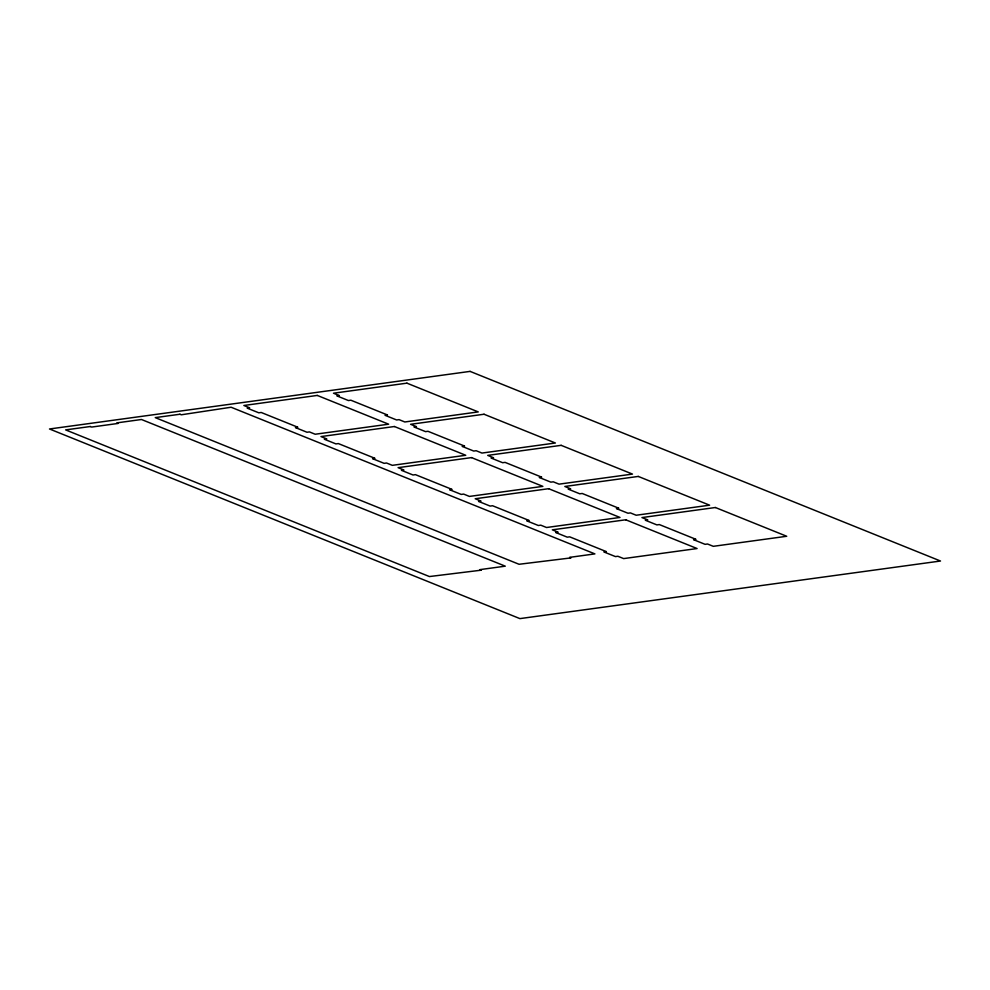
<?xml version="1.0" encoding="UTF-8"?>
<svg xmlns="http://www.w3.org/2000/svg" width="990" height="990" viewBox="0 0 990 990"><rect width="100%" height="100%" fill="white"/><g stroke="black" fill="none" stroke-linecap="round" stroke-linejoin="round"><path stroke-width="1.49" d="M470.089 371.386L49.5 428.979L519.911 618.614L940.5 561.021L470.089 371.386M90.3 426.517L65.625 429.895L429.425 576.551L481.35 570.166L480.002 569.621L505.271 566.169L141.471 419.5L116.832 422.879L118.181 423.423L91.649 427.061L90.3 426.517M179.933 414.241L155.257 417.619L519.057 564.275L570.982 557.902L569.634 557.358L594.903 553.893L231.103 407.236L181.281 414.785L179.933 414.241M317.295 395.431L243.862 405.492L249.641 407.818L247.228 408.152L258.798 412.805L261.212 412.483L297.841 427.247L295.428 427.581L306.999 432.246L309.412 431.912L315.191 434.239L388.625 424.19L317.295 395.431M406.927 383.155L333.494 393.216L339.273 395.542L336.86 395.876L348.43 400.542L350.844 400.207L387.474 414.971L385.061 415.305L396.631 419.97L399.044 419.636L404.823 421.975L478.257 411.914L406.927 383.155M394.404 426.517L320.97 436.578L326.762 438.904L324.349 439.238L335.919 443.904L338.332 443.57L374.963 458.333L372.549 458.667L384.108 463.332L386.521 462.998L392.312 465.337L465.746 455.276L394.404 426.517M484.036 414.241L410.615 424.302L416.394 426.628L413.981 426.962L425.552 431.628L427.965 431.293L464.595 446.069L462.182 446.391L473.74 451.056L476.153 450.722L481.944 453.061L555.378 443L484.036 414.241M471.525 457.603L398.091 467.664L403.871 469.99L401.457 470.324L413.028 474.99L415.441 474.656L452.071 489.419L449.658 489.753L461.229 494.418L463.642 494.084L469.421 496.423L542.854 486.362L471.525 457.603M561.157 445.339L487.724 455.388L493.515 457.726L491.102 458.048L502.66 462.714L505.073 462.38L541.703 477.155L539.29 477.477L550.861 482.142L553.274 481.821L559.053 484.147L632.486 474.086L561.157 445.339M548.646 488.701L475.212 498.75L480.992 501.089L478.578 501.41L490.149 506.076L492.562 505.742L529.192 520.517L526.779 520.839L538.35 525.504L540.763 525.17L546.542 527.509L619.975 517.448L548.646 488.701M638.278 476.425L564.845 486.474L570.624 488.812L568.211 489.134L579.781 493.8L582.194 493.478L618.824 508.241L616.411 508.575L627.982 513.228L630.395 512.907L636.174 515.233L709.607 505.185L638.278 476.425M625.754 519.787L552.321 529.836L558.113 532.175L555.699 532.496L567.258 537.162L569.671 536.84L606.301 551.603L603.888 551.937L615.458 556.59L617.871 556.269L623.663 558.595L697.084 548.547L625.754 519.787M715.386 507.511L641.953 517.572L647.745 519.899L645.332 520.233L656.902 524.898L659.315 524.564L695.945 539.327L693.532 539.661L705.09 544.327L707.504 543.993L713.295 546.319L786.716 536.271L715.386 507.511"/></g></svg>
